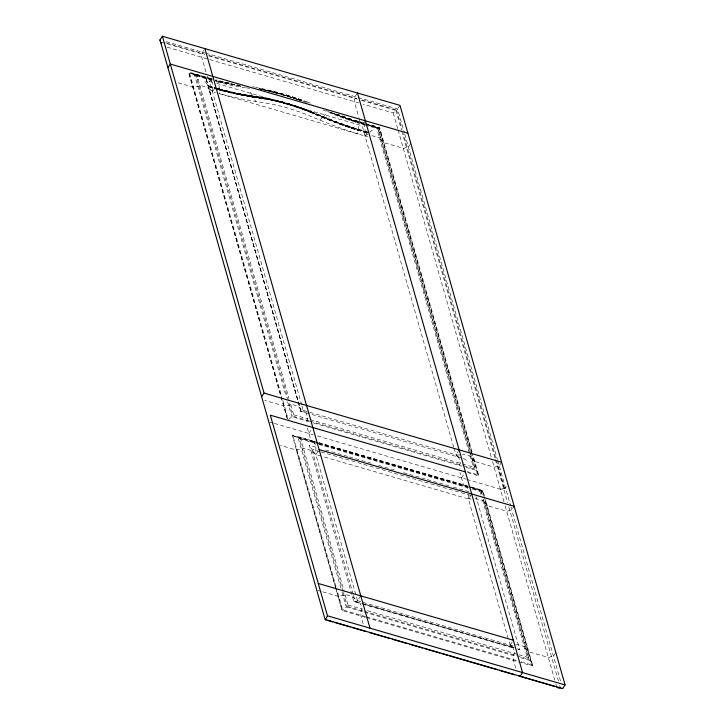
<?xml version="1.0" encoding="UTF-8"?>
<svg xmlns="http://www.w3.org/2000/svg" width="725" height="725" viewBox="0 0 725 725"><rect width="100%" height="100%" fill="white"/><g stroke="black" fill="none" stroke-linecap="round" stroke-linejoin="round"><path stroke-width="0.54" stroke-dasharray="3.62 2.72" d="M218.832 85.604A5.03 2.547 -77.2 0 1 219.14 88.568L219.041 90.063A10.975 5.564 -77.2 0 0 219.14 91.613M468.323 494.767L468.413 498.927L508.533 639.758M358.549 126.259A5.03 1.885 -70.6 0 1 358.349 129.077L358.059 130.509A10.975 4.114 -70.6 0 0 357.942 133.962L353.673 132.593A282.94 146.242 33.6 0 1 323.649 121.646L302.334 112.919A170.701 88.223 33.6 0 0 289.175 108.478L284.943 107.237A170.701 88.223 33.6 0 0 272.156 104.128L252.409 100.911A282.94 146.242 33.6 0 1 223.762 94.776L219.566 93.697A10.975 5.564 -77.2 0 1 219.312 92.7M203.698 50.433L202.293 52.717L201.668 56.804L205.936 71.983M212.017 80.502L194.59 75.427L195.46 74.113L210.948 78.617L212.552 84.481L212.47 91.631L215.515 92.519M195.886 75.808L196.756 74.485L289.067 398.551M210.948 78.617L210.078 79.931L208.202 77.693L207.758 78.363L207.142 76.198M301.736 404.985L209.543 81.354L211.727 78.064M178.142 82.822L192.913 87.118L193.358 86.447L198.931 86.511L199.81 85.197L207.422 87.508L209.969 90.199L212.47 91.631L214.654 88.341M357.47 93.008L354.933 96.905L354.235 101.201L358.812 117.432M322.852 109.847L331.126 113.381A217.292 112.302 33.6 0 0 354.181 121.782L356.827 122.634L357.697 121.32L363.524 123.014L365.119 128.869L365.038 136.019L367.901 136.291M363.524 123.014L362.645 124.328L360.769 122.081L360.325 122.752L359.111 118.483M453.687 447.207L362.11 125.751L365.391 120.812M219.566 93.697L365.038 136.019L367.222 132.729M376.964 128.896L377.843 127.573M365.545 123.603L379.012 127.518L378.133 128.833L366.705 125.507M471.703 452.636L379.284 128.216L379.673 127.582L367.992 124.183M380.362 132.24L380.806 131.569M399.983 105.379L396.602 109.973L361.222 99.678M410.83 143.459L408.121 147.338L406.399 147.275L403.861 148.435L383.289 142.508M459.559 455.046L455.853 454.811L303.277 410.423L300.775 408.991L298.238 406.29L290.616 403.988L289.737 405.302L284.164 405.239L283.72 405.909L264.752 400.381M309.176 420.872L292.818 416.114L293.697 414.8L290.616 403.988M336.282 589.824L292.392 435.761L292.827 435.1L318.039 442.44M304.998 412.425L306.267 413.341L307.889 418.932L307.019 420.246L306.992 423.989M342.952 591.401L299.479 438.797L300.358 437.474L317.577 442.486M308.904 433.468L311.714 429.227M318.03 451.24L315.846 454.539L357.507 600.78L360.47 603.508L362.065 609.109L361.195 610.423L360.905 616.005L363.243 624.225M363.352 611.057L347.212 606.363L348.091 605.04L344.438 592.243M360.787 595.85L357.271 600.898A22.593 4.622 -49.2 0 1 355.187 601.487M459.124 449.872L455.853 454.811L457.457 456.786M457.511 456.804L458.834 457.738L460.457 463.32L459.587 464.634L459.559 468.386M461.481 477.857L465.414 471.93M463.638 465.822L473.778 468.767L474.657 467.453L470.335 452.291M318.665 442.803L466.9 485.931L466.03 487.254L464.118 484.943L463.683 485.605L459.931 472.428M471.694 493.988L468.413 498.927L322.335 456.424M480.92 494.522L480.004 491.323L480.883 490L469.048 486.566M501.637 462.242L499.017 466.066L494.387 467.181L474.096 461.299L474.54 460.629L470.697 457.955L471.576 456.641L464.489 454.584L462.169 454.53M474.839 498.564L483.919 500.694L483.049 502.008L486.919 504.7L486.484 505.361L506.929 511.297L511.551 510.21L514.206 506.358M466.882 479.424L500.667 489.248L505.262 488.152L507.926 484.3M512.258 641.888L510.074 645.178L513.037 647.905L514.632 653.506L513.762 654.82L513.472 660.403L515.819 668.613M364.439 611.374L527.737 658.889L528.616 657.566L483.919 500.694M555.867 652.609L553.211 656.46L551.417 656.424L548.87 657.575L528.144 651.612M361.44 100.376L395.895 110.399L393.231 112.973L362.962 104.164M503.485 488.115L502.117 489.103L500.377 489.176M505.524 487.925L504.21 488.324M319.761 120.033A15.379 2.084 -51.7 0 0 322.389 117.504L323.676 116.091A6.951 0.943 -51.7 0 1 325.57 114.242M342.055 592.126L346.269 606.925L343.75 609.154A10.087 2.066 -49.2 0 1 342.626 609.906L342.191 610.559L336.59 590.911M309.439 421.787L291.885 416.676L289.692 418.633A10.594 2.166 -49.2 0 1 289.094 419.086M369.687 132.376L370.828 131.388A9.67 2.012 -49 0 1 372.387 130.282M307.364 428.04L311.116 441.208L311.551 440.546L313.463 442.857L314.333 441.543L315.937 447.171L315.656 454.33L310.762 450.307L303.403 448.168L302.524 449.482L296.906 449.418L296.471 450.071L280.53 445.44M365.038 136.019L365.355 135.82A20.418 4.25 -49 0 0 368.055 133.817M484.517 498.202L482.469 491.006L469.927 487.418M379.22 128.252L354.915 121.12A194.762 100.666 33.6 0 1 332.123 112.91M302.044 406.072L303.014 410.558A20.608 4.205 -49.2 0 1 301.038 411.256L298.936 404.722M515.629 644.951L518.221 644.797L525.58 646.936M211.727 79.587L191.418 73.642A10.494 8.736 58.7 0 1 189.297 72.192L188.853 72.863L287.825 420.31M371.708 135.702L380.761 137.85M471.123 499.099L468.722 498.718A22.702 4.595 -49.2 0 0 471.259 496.761M512.783 645.35L510.074 645.178L361.838 602.04M504.392 488.369L403.327 133.581M217.319 81.3L241.624 86.266A211.047 109.085 33.6 0 1 217.98 81.327L214.944 80.674M301.047 411.256L298.6 402.946M377.526 127.962L378.559 128.098A10.494 2.184 -49 0 0 379.673 127.582L472.066 451.938M236.885 84.997L239.504 85.342M245.53 87.734L240.483 87A217.292 112.302 33.6 0 1 218.488 82.297M250.288 92.338A6.951 5.646 66.6 0 1 252.327 95.319L252.798 96.661L259.432 97.685M256.849 97.313L249.563 96.135A264.272 136.59 33.6 0 1 222.802 90.407M246.446 87.852L249.69 88.323M256.577 96.624L270.09 99.126A191.346 98.899 33.6 0 1 284.417 102.606L289.493 104.21A190.92 98.672 33.6 0 1 304.219 109.176L326.64 118.066A262.604 135.729 33.6 0 0 354.498 128.216L358.268 129.44M256.967 97.585L264.852 98.981M249.391 95.591L270.135 99.388A190.485 98.455 33.6 0 1 284.408 102.859L289.438 104.445A190.05 98.228 33.6 0 1 304.101 109.393L326.404 118.365A263.846 136.373 33.6 0 0 354.398 128.57L368.943 133.056M261.924 97.703L249.472 95.863A263.429 136.155 33.6 0 1 222.802 90.154L208.148 86.012L206.906 83.701A9.67 8.048 58.7 0 0 204.994 81.581M252.644 96.244L249.427 95.727A263.021 135.938 33.6 0 1 222.802 90.027L215.262 87.952M259.378 97.549L270.189 99.651A189.615 98.002 33.6 0 1 284.39 103.104M249.518 95.999L264.652 98.31M262.196 98.518L249.708 96.543A265.549 137.252 33.6 0 1 222.82 90.788M249.753 96.679L253.079 97.34A15.379 12.488 66.6 0 0 256.016 101.482M193.602 74.448L194.427 74.557L286.375 397.354M262.006 97.975L270.162 99.524A190.05 98.228 33.6 0 1 284.399 102.977M461.644 458.001L300.168 411.084A9.76 1.994 -49.2 0 0 298.999 411.61M252.608 86.701L254.475 87.054M258.943 88.45L260.656 88.776M240.917 86.221L240.183 86.048M264.58 98.038L267.317 98.555M264.806 98.845L270.28 100.05A188.282 97.313 33.6 0 1 284.381 103.476L289.347 104.917A188.282 97.313 33.6 0 1 303.866 109.819L312.529 113.037M255.417 87.236L258.254 87.816M261.517 88.948L267.625 90.244A240.075 124.084 33.6 0 1 285.523 94.812A240.075 124.084 33.6 0 1 302.905 100.449A263.9 136.4 33.6 0 0 282.777 93.887A263.9 136.4 33.6 0 0 263.039 88.84L259.206 88.006M259.777 89.211L262.441 89.755M267.344 98.691L270.117 99.252A190.92 98.672 33.6 0 1 284.408 102.733L286.946 103.439M258.762 88.677L262.595 89.51A263.9 136.4 33.6 0 1 274.349 92.365M263.338 89.954L266.03 90.534M336.101 586.996L292.827 435.1A10.141 8.419 59.3 0 0 294.531 436.377L298.011 437.519L340.822 587.794M268.903 91.314L286.683 96.081M218.488 82.306L215.896 81.626L216.766 80.312L219.358 80.992A217.292 112.302 33.6 0 0 234.954 84.526M219.113 88.822L222.802 89.909A262.604 135.729 33.6 0 0 249.391 95.6M219.068 89.447L222.811 90.543A264.688 136.808 33.6 0 0 249.618 96.28M219.05 89.692L222.811 90.67A265.114 137.025 33.6 0 0 249.663 96.416L270.244 99.914A188.727 97.54 33.6 0 1 284.381 103.349L286.864 104.047M219.05 89.809L222.82 90.797M284.39 103.104L289.42 104.563A189.615 98.002 33.6 0 1 304.038 109.502L322.824 117.033M472.646 488.514L481.889 490.888A10.141 2.057 -49.2 0 0 482.841 490.39L485.17 498.564M166.36 41.724L204.667 52.871M205.746 53.188L357.198 97.25M358.259 97.558L397.581 109.004L404.396 132.938M165.762 42.811L204.377 54.049M208.709 55.308L356.927 98.437M161.485 42.195L204.568 54.728M208.9 55.988L357.126 99.126M167.14 47.188L358.639 102.905M212.516 78.943L189.297 72.192L281.69 396.548M363.868 122.987L355.368 120.513A195.17 100.875 33.6 0 1 338.684 114.695M212.072 79.614L188.754 72.781L287.762 420.346M354.172 120.957L365.463 124.319M366.497 124.618L377.879 127.935M193.176 74.34L212.117 79.859M364.965 124.328L353.691 120.975M369.097 125.534L377.988 128.117M356.827 122.634L365.69 125.217M209.543 81.354L212.588 82.242M216.639 83.42L362.11 125.751M196.919 79.224L198.215 79.605M379.175 132.258L380.462 132.63M207.939 85.568L216.231 88.106M217.201 88.26L219.104 88.948M368.581 132.312L354.543 128.117A262.205 135.521 33.6 0 1 326.721 117.976L304.391 108.85A192.198 99.334 33.6 0 0 289.574 103.847L284.436 102.352A192.198 99.334 33.6 0 0 270.044 98.854L249.346 95.455A262.205 135.521 33.6 0 1 222.802 89.773M208.075 85.867L214.301 87.68M367.104 132.14L354.471 128.352A263.021 135.938 33.6 0 1 326.558 118.175L307.137 110.273M367.049 132.249L354.434 128.461A263.429 136.155 33.6 0 1 326.477 118.275L312.847 112.638M208.148 86.012L215.234 88.205M216.195 88.477L222.802 90.29A263.846 136.373 33.6 0 0 249.518 96.008M358.195 129.802L369.052 132.956M208.22 86.157L217.137 89.003M208.302 86.311L217.128 89.13M366.805 132.684L354.298 128.932A265.114 137.025 33.6 0 1 326.168 118.673L315.275 114.296M208.456 86.601L217.119 89.248M366.741 132.784L354.262 129.041A265.549 137.252 33.6 0 1 326.087 118.773L306.811 110.798M208.528 86.755L215.18 88.812M216.141 89.093L222.829 90.924A265.984 137.469 33.6 0 0 249.763 96.688M366.678 132.892L354.226 129.159A265.984 137.469 33.6 0 1 326.005 118.873L312.457 113.136M379.891 139.164L383.733 141.837M212.416 91.323L212.044 91.214A20.418 16.992 58.7 0 1 208.691 87.054L208.61 86.9M293.697 414.8L307.889 418.932M310.055 419.558L460.457 463.32M462.487 463.909L474.657 467.453M310.264 421.189L462.632 465.522M313.771 423.047L461.897 466.148M466.003 467.344L475.237 470.027L476.832 473.09A10.594 8.809 59.1 0 0 478.645 475.029L478.201 475.7L472.546 455.871M467.09 471.667L478.645 475.029L473.307 456.288M467.698 472.646L478.292 475.781L472.011 453.723M270.008 422.149L273.252 423.092M274.331 423.4L313.236 434.719M317.568 435.979L465.803 479.116M319.127 442.757L467.244 485.85M471.404 487.064L482.841 490.39L482.406 491.052L484.445 498.202M311.097 441.144L317.623 443.048M318.71 443.365L470.978 487.671M472.02 487.97L482.469 491.006M292.392 435.761L317.641 443.102M318.61 443.51L469.021 487.272M296.752 437.338L318.067 443.537M319.154 443.854L468.404 487.282M299.479 438.797L317.786 444.117M318.873 444.434L468.178 487.88M472.483 489.13L480.004 491.323M315.937 447.171L309.321 445.241L353.854 601.587L360.47 603.508M325.67 450.007L348.399 456.614M349.477 456.931L371.118 463.23M378.695 465.432L396.004 470.471M403.58 472.673L426.309 479.288M427.388 479.597L449.029 485.895M453.361 487.155L468.504 491.559L466.9 485.931M320.087 451.639L311.822 449.237L311.532 448.548A11.836 9.833 59.3 0 0 309.312 445.25M321.166 451.956L470.289 495.338M321.257 456.107L315.529 454.385M524.71 648.259L528.579 650.95M360.751 601.732L356.301 600.146L352.423 596.557L345.064 594.409L344.185 595.732L338.566 595.669L338.131 596.322L322.19 591.682M510.183 645.395L510.527 645.495A22.593 18.777 59.1 0 0 513.762 647.371M317.958 590.458L321.13 591.373M353.845 601.596A11.781 2.411 -49.2 0 1 355.078 601.378L359.518 602.683M361.675 603.309L513.898 647.597M355.069 601.388L359.12 602.62M364.53 604.197L515.62 648.159M362.636 604.143L513.037 647.905M517.768 649.283L519.662 649.827L475.99 496.525M348.091 605.04L362.065 609.109M367.475 610.686L517.858 654.439M518.937 654.757L528.616 657.566M346.269 606.925L516.191 656.37M520.532 657.629L529.205 660.158L531.108 663.665A10.087 8.383 59.1 0 0 532.63 665.188L532.195 665.849L484.735 499.226M365.672 616.612L342.626 609.906L337.333 591.337M366.75 616.921L517.034 660.647M521.193 661.862L532.63 665.188L485.46 499.588M365.255 617.328L342.127 610.595L335.892 588.718M366.315 617.582L532.295 665.931L484.808 499.226M205.972 78.681L300.848 411.22M286.928 103.566L289.465 104.328A190.485 98.455 33.6 0 1 304.156 109.285L312.919 112.538M287.617 96.362L295.274 98.808M304.835 412.38L303.277 410.423M357.697 121.32L355.06 120.468A217.292 112.302 33.6 0 1 339.608 115.048M358.15 130.038L354.326 128.814A264.688 136.808 33.6 0 1 326.241 118.574M330.201 112.33L349.341 119.525M351.48 120.25L353.8 121.012M295.184 98.772L298.075 99.751M349.26 119.498L351.571 120.278M299.035 100.077L300.957 100.748M303.82 100.775L307.491 102.098M303.168 101.337L306.503 102.569M306.947 101.899L311.143 103.467M307.264 110.055L304.337 108.958A191.772 99.117 33.6 0 0 289.547 103.974L284.427 102.479A191.772 99.117 33.6 0 0 270.062 98.99M306.874 110.689L303.929 109.711A188.727 97.54 33.6 0 0 289.366 104.799L284.39 103.231A189.171 97.775 33.6 0 0 270.217 99.778M463.293 458.454L464.082 458.78A9.76 8.111 59.1 0 1 466.402 460.312M322.734 117.133L326.322 118.465A264.272 136.59 33.6 0 0 354.362 128.688M326.214 110.427L329.087 111.686M481.128 490.979L483.049 498.138M377.825 127.999L470.045 451.784M253.025 97.204L252.798 96.661M404.713 134.025L497.377 459.351M497.685 460.438L510.608 505.778M510.907 506.829L560.525 681.02M396.602 109.973L402.103 129.286M498.002 466.293L504.283 488.351M395.895 110.399L401.451 129.92M401.759 131.007L495.039 458.454M495.347 459.541L507.663 502.815M508.859 507.02L558.449 681.092M559.673 685.388L560.28 687.527M393.231 112.973L397.817 129.05M398.116 130.119L491.332 457.348M492.574 461.698L503.966 501.782M505.162 505.978L555.54 682.841M555.839 683.893L556.746 687.064M379.012 127.518L472.238 454.783M470.027 451.204L377.716 127.138L376.837 128.461L473.778 468.767M470.353 452.871L475.237 470.027M480.883 490L482.397 495.347M483.358 499.19L529.205 660.158M482.442 499.869L527.737 658.889M510.454 645.232L508.841 640.846M453.995 448.295L456.324 455.173A20.608 17.128 59.1 0 0 459.26 457.022M206.417 79.315L298.356 401.94M353.111 594.156L311.822 449.237A22.702 18.859 59.3 0 0 315.466 454.113L315.801 454.222M353.419 595.243L355.196 601.478M206.127 78.925L298.854 403.952M300.358 437.474L344.13 591.165M343.26 592.479L347.212 606.363M195.46 74.113L292.818 416.114M287.617 401.695L291.885 416.676M194.327 74.521L194.59 75.427M282.931 400.889L288.269 419.639M296.389 450.053L335.584 587.631M356.673 121.764A5.401 2.021 -70.6 0 1 355.368 120.513L354.924 121.184A195.17 100.875 33.6 0 1 330.047 112.121M275.346 92.628A263.9 136.4 33.6 0 1 282.333 94.558A263.9 136.4 33.6 0 1 301.482 100.757M266.936 90.743A246.128 127.21 33.6 0 1 284.399 95.229A246.128 127.21 33.6 0 1 295.619 98.745M239.069 85.586A7.531 6.117 66.6 0 1 238.353 85.151M235.009 84.707A195.17 100.875 33.6 0 1 215.207 80.457M289.393 104.681A189.171 97.775 33.6 0 1 303.983 109.611M297.504 99.379A246.128 127.21 33.6 0 1 299.398 100.023M289.52 104.092A191.346 98.899 33.6 0 1 304.273 109.067M354.172 120.948A211.047 109.085 33.6 0 1 333.917 113.662M338.847 114.758A217.292 112.302 33.6 0 1 337.315 114.169M298.473 99.66A264.308 136.608 33.6 0 0 282.315 94.495A264.308 136.608 33.6 0 0 262.55 89.438M299.479 100.005A264.308 136.608 33.6 0 1 302.506 101.065M234.936 84.635A194.762 100.666 33.6 0 1 215.171 80.393M239.25 85.332A217.292 112.302 33.6 0 1 237.111 84.943M229.689 82.985A195.17 100.875 33.6 0 1 215.651 79.786M517.623 648.748A11.781 9.797 59.1 0 1 519.653 649.845"/><path stroke-width="1.09" d="M161.285 42.693L161.322 43.627M561.168 688.297A2.003 1.667 59.1 0 0 561.594 688.587L562.673 688.56L565.074 684.944L399.983 105.379L162.391 36.25L159.989 39.875L160.134 40.89A1.858 1.541 58.7 0 0 160.397 41.253M325.77 619.54L326.014 620.219M167.91 67.67L170.312 64.054L407.903 133.183M261.643 396.729L264.045 393.113L162.391 36.25M465.414 471.93L270.325 415.171L327.483 615.806L325.326 619.676M520.16 676.189L522.562 672.573L357.47 93.008M560.117 687.726C559.328 689.085 555.649 686.466 557.416 687.554M264.045 393.113L501.637 462.242M319.127 449.6L514.206 506.358M318.275 583.48L513.354 640.238M327.483 615.806L565.074 684.944M562.673 688.56L325.081 619.431L159.989 39.875M327.464 620.346L332.866 621.923M335.022 622.548L350.148 626.953M352.314 627.578L365.282 631.357M369.605 632.608L390.168 638.598M392.334 639.223L407.477 643.628M409.643 644.262L422.63 648.041M424.787 648.667L439.939 653.08M442.105 653.705L447.515 655.282M449.681 655.908L497.287 669.764M499.452 670.389L514.605 674.803M518.928 676.062L554.58 686.43M204.903 48.62L369.995 628.176"/></g></svg>
